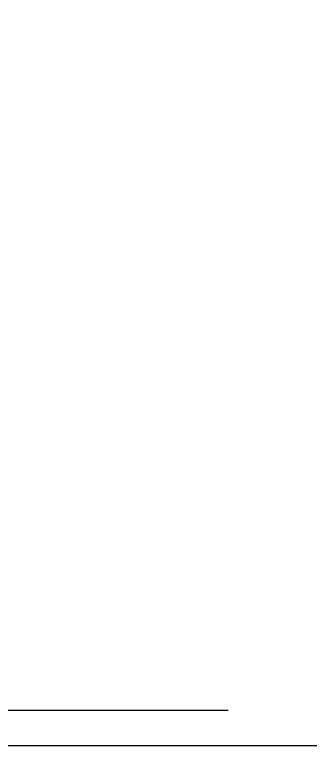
# Model space of a CAD drawing. Extents: x -1392 to 5791, y -3809 to 1722.
# Drawn here: x 203.2 to 258, y -1624.9 to -1486.3 of the extents above; entities that cross this region are included whole.
import ezdxf

# ---------------------------------------------------------------- set-up
doc = ezdxf.new("R2010")
doc.units = 0
doc.header["$MEASUREMENT"] = 0
doc.layers.add('G-ANNO-TTLB', color=7, linetype='Continuous', lineweight=0)
doc.layers.add('TYVEK', color=7, linetype='Continuous', lineweight=0)

msp = doc.modelspace()

# ---------------------------------------------------------------- hatches: boundary and pattern name
at = {"layer": 'G-ANNO-TTLB', "true_color": 0xff00ff, "transparency": 33554687}
h = msp.add_hatch(color=6, dxfattribs=at)
edge = h.paths.add_edge_path()
edge.add_spline(control_points=[(1773.02, -3692.6), (1773.02, -3692.6), (-1156.5, -3692.6), (-1156.5, -3692.6), (-1156.5, -3692.6), (-1156.5, -1235.6), (-1156.5, -1235.6), (-1156.5, -1235.6), (1773.02, -1235.6), (1773.02, -1235.6), (1773.02, -1235.6), (1773.02, -3692.6), (1773.02, -3692.6)], knot_values=[0, 0, 0, 0, 1, 1, 1, 2, 2, 2, 3, 3, 3, 4, 4, 4, 4], degree=3, periodic=0)
edge = h.paths.add_edge_path()
edge.add_spline(control_points=[(-1147.5, -1244.6), (-1147.5, -1244.6), (-1147.5, -3683.6), (-1147.5, -3683.6), (-1147.5, -3683.6), (1764.02, -3683.6), (1764.02, -3683.6), (1764.02, -3683.6), (1764.02, -1244.6), (1764.02, -1244.6), (1764.02, -1244.6), (-1147.5, -1244.6), (-1147.5, -1244.6)], knot_values=[0, 0, 0, 0, 1, 1, 1, 2, 2, 2, 3, 3, 3, 4, 4, 4, 4], degree=3, periodic=0)
edge.add_line((-1147.5, -1244.6), (-1147.5, -1244.6))

# ---------------------------------------------------------------- linework, layer by layer
at = {"layer": 'G-ANNO-TTLB'}
for points in [[(1773.02, -3692.6), (1773.02, -3692.6), (-1156.5, -3692.6), (-1156.5, -3692.6), (-1156.5, -3692.6), (-1156.5, -1235.6), (-1156.5, -1235.6), (-1156.5, -1235.6), (1773.02, -1235.6), (1773.02, -1235.6), (1773.02, -1235.6), (1773.02, -3692.6), (1773.02, -3692.6)], [(-1147.5, -1244.6), (-1147.5, -1244.6), (-1147.5, -3683.6), (-1147.5, -3683.6), (-1147.5, -3683.6), (1764.02, -3683.6), (1764.02, -3683.6), (1764.02, -3683.6), (1764.02, -1244.6), (1764.02, -1244.6), (1764.02, -1244.6), (-1147.5, -1244.6), (-1147.5, -1244.6)]]:
    msp.add_open_spline(points, degree=3, knots=[0, 0, 0, 0, 1, 1, 1, 2, 2, 2, 3, 3, 3, 4, 4, 4, 4], dxfattribs=at)
at = {"layer": 'TYVEK', "color": 1, "lineweight": 25, "true_color": 0xff0000}
msp.add_line((242.79, -1615.62), (123.48, -1615.62), dxfattribs=at)
at = {"layer": 'TYVEK', "color": 18, "lineweight": 25, "true_color": 0x000000}
msp.add_lwpolyline([(105.84, -1622.18), (263.97, -1622.18), (263.97, -1456.27), (7.74, -1456.27), (7.37, -1622.18), (105.84, -1622.18)], dxfattribs=at)

doc.saveas('drawing.dxf')
